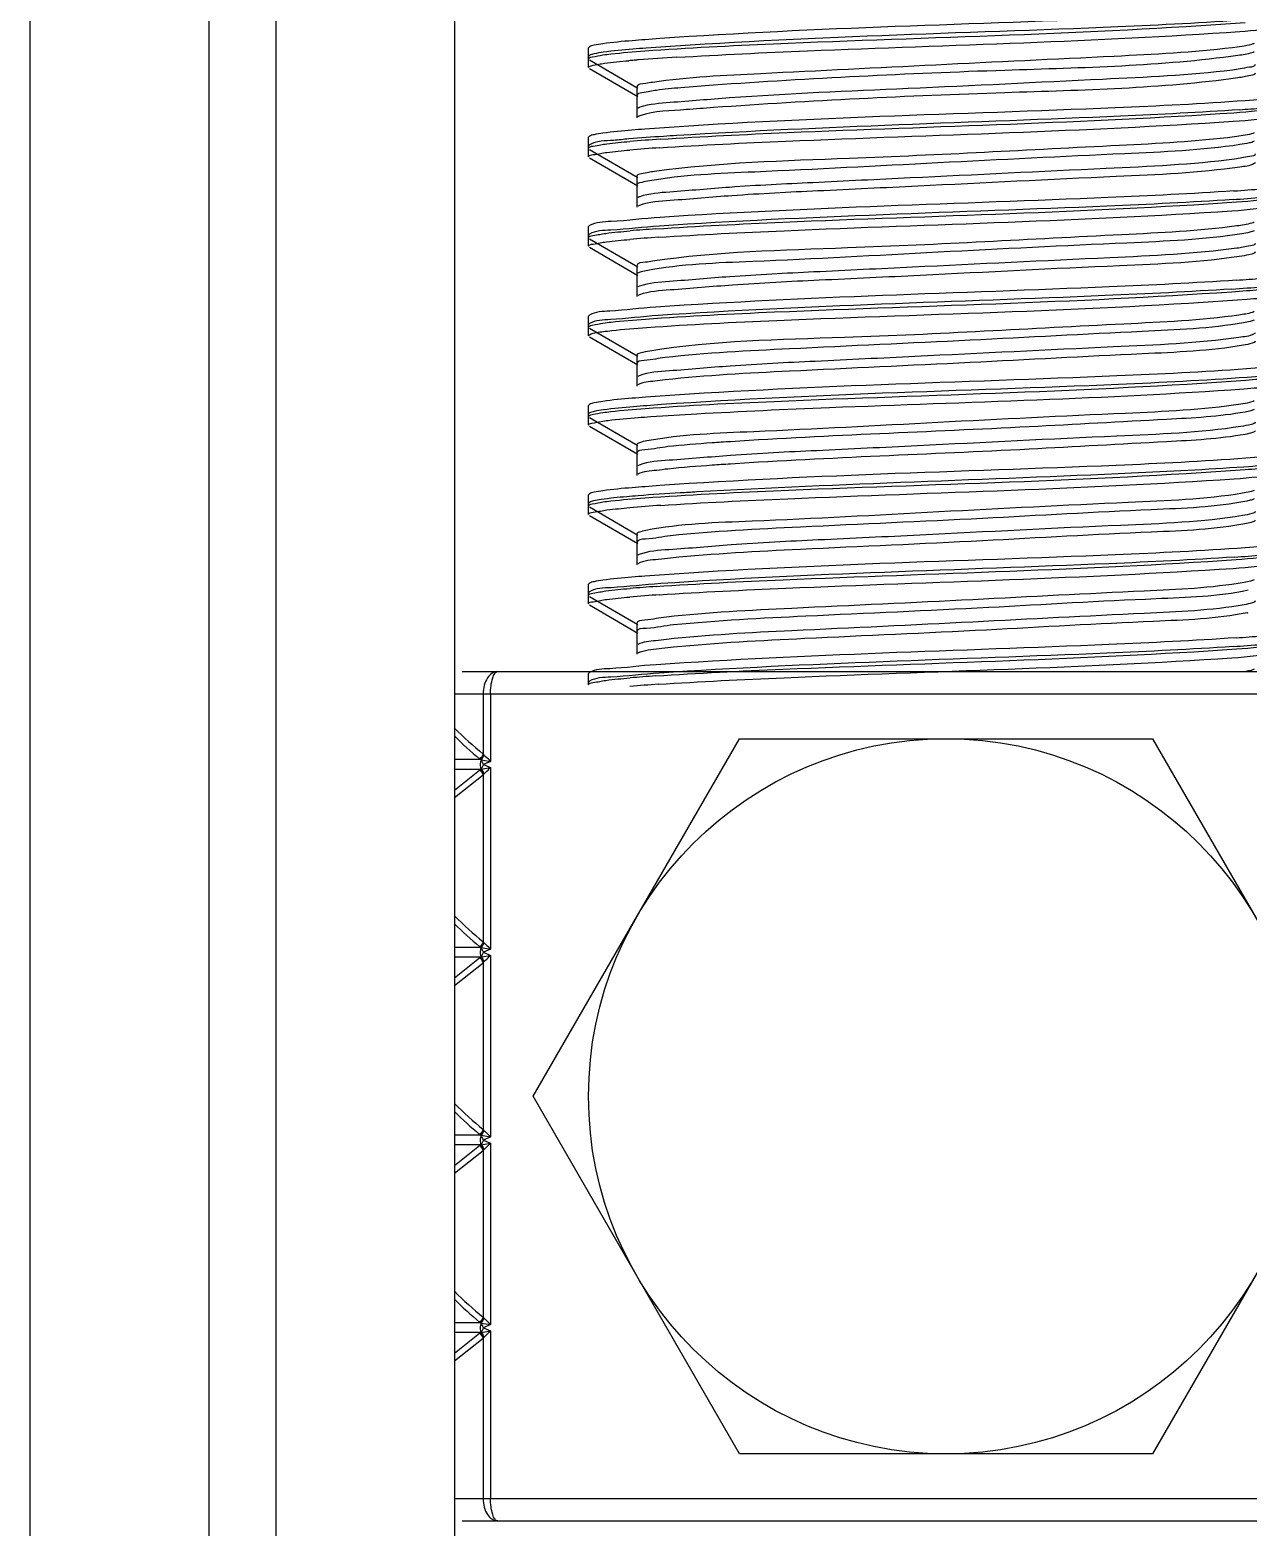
# Model space of a CAD drawing. Extents: x 27938 to 1042331, y -235042 to 1535213.
# Drawn here: x 707864.7 to 708189.3, y 732482.4 to 732881.2 of the extents above; entities that cross this region are included whole.
import ezdxf

# ---------------------------------------------------------------- set-up
doc = ezdxf.new("R2010")
doc.units = 0
doc.header["$LTSCALE"] = 1000
doc.header["$MEASUREMENT"] = 0

msp = doc.modelspace()

# ---------------------------------------------------------------- linework, layer by layer
at = {"linetype": 'Continuous'}
for p, q in [((707864.69, 733136.51), (707864.69, 728395.48)), ((707912.32, 733136.51), (707912.32, 728395.48)), ((707930.18, 733136.51), (707930.18, 728395.48)), ((707977.8, 733136.51), (707977.8, 728395.48)), ((708013.75, 732876.67), (708013.52, 732876.41)), ((708013.52, 732873.43), (708013.52, 732876.41)), ((708013.52, 732873.43), (708013.52, 732876.41)), ((708013.75, 732874.39), (708013.52, 732874.13)), ((708013.52, 732871.15), (708013.52, 732874.13)), ((708013.52, 732871.15), (708013.52, 732874.13)), ((708013.75, 732873.17), (708026.67, 732865.69)), ((708013.75, 732870.89), (708026.67, 732863.41)), ((708026.41, 732865.99), (708026.41, 732860.04)), ((708026.41, 732863.71), (708026.41, 732857.76)), ((708013.75, 732852.86), (708013.52, 732852.6)), ((708013.52, 732849.62), (708013.52, 732852.6)), ((708013.52, 732849.62), (708013.52, 732852.6)), ((708013.75, 732850.58), (708013.52, 732850.32)), ((708013.52, 732847.34), (708013.52, 732850.32)), ((708013.52, 732847.34), (708013.52, 732850.32)), ((708013.75, 732849.36), (708026.67, 732841.88)), ((708013.75, 732847.08), (708026.67, 732839.6)), ((708026.41, 732842.18), (708026.41, 732836.23)), ((708026.41, 732839.9), (708026.41, 732833.95)), ((708027.14, 732834.45), (708026.67, 732834.25)), ((708013.75, 732829.04), (708013.52, 732828.78)), ((708013.52, 732825.81), (708013.52, 732828.78)), ((708013.52, 732825.81), (708013.52, 732828.78)), ((708013.75, 732826.77), (708013.52, 732826.51)), ((708013.52, 732823.53), (708013.52, 732826.51)), ((708013.52, 732823.53), (708013.52, 732826.51)), ((708013.75, 732825.55), (708026.67, 732818.06)), ((708013.75, 732823.27), (708026.67, 732815.79)), ((708026.41, 732818.37), (708026.41, 732812.41)), ((708026.41, 732816.09), (708026.41, 732810.13)), ((708027.1, 732812.9), (708026.67, 732812.71)), ((708027.09, 732810.62), (708026.67, 732810.44)), ((708013.75, 732805.23), (708013.52, 732804.97)), ((708013.52, 732801.99), (708013.52, 732804.97)), ((708013.52, 732801.99), (708013.52, 732804.97)), ((708013.75, 732802.95), (708013.52, 732802.69)), ((708013.52, 732799.72), (708013.52, 732802.69)), ((708013.52, 732799.72), (708013.52, 732802.69)), ((708013.75, 732801.73), (708026.67, 732794.25)), ((708013.75, 732799.45), (708026.67, 732791.97)), ((708026.41, 732794.55), (708026.41, 732788.6)), ((708026.41, 732792.27), (708026.41, 732786.32)), ((708027.05, 732789.07), (708026.67, 732788.9)), ((708013.75, 732781.42), (708013.52, 732781.16)), ((708013.52, 732778.18), (708013.52, 732781.16)), ((708013.52, 732778.18), (708013.52, 732781.16)), ((708013.75, 732779.14), (708013.52, 732778.88)), ((708013.52, 732775.9), (708013.52, 732778.88)), ((708013.52, 732775.9), (708013.52, 732778.88)), ((708013.75, 732777.92), (708026.67, 732770.44)), ((708013.75, 732775.64), (708026.67, 732768.16)), ((708026.41, 732770.74), (708026.41, 732764.79)), ((708026.41, 732768.46), (708026.41, 732762.51)), ((708027.01, 732765.24), (708026.67, 732765.09)), ((708013.75, 732757.61), (708013.52, 732757.35)), ((708013.52, 732754.37), (708013.52, 732757.35)), ((708013.52, 732754.37), (708013.52, 732757.35)), ((708013.75, 732755.33), (708013.52, 732755.07)), ((708013.52, 732752.09), (708013.52, 732755.07)), ((708013.52, 732752.09), (708013.52, 732755.07)), ((708013.75, 732754.11), (708026.67, 732746.63)), ((708013.75, 732751.83), (708026.67, 732744.35)), ((708026.41, 732746.93), (708026.41, 732740.97)), ((708026.41, 732744.65), (708026.41, 732738.7)), ((708026.98, 732741.42), (708026.67, 732741.28)), ((708013.75, 732733.79), (708013.52, 732733.53)), ((708013.52, 732730.56), (708013.52, 732733.53)), ((708013.52, 732730.56), (708013.52, 732733.53)), ((708013.75, 732731.51), (708013.52, 732731.25)), ((708013.52, 732728.28), (708013.52, 732731.25)), ((708013.52, 732728.28), (708013.52, 732731.25)), ((708013.75, 732730.3), (708026.67, 732722.81)), ((708013.75, 732728.02), (708026.67, 732720.53)), ((708026.41, 732723.11), (708026.41, 732717.16)), ((708026.41, 732720.84), (708026.41, 732714.88)), ((707979.89, 732710.25), (708237.66, 732710.25)), ((708013.75, 732709.98), (708013.52, 732709.72)), ((708013.52, 732706.74), (708013.52, 732709.72)), ((708013.52, 732706.74), (708013.52, 732709.72)), ((708013.75, 732707.7), (708013.52, 732707.44)), ((707977.8, 732704.3), (708239.75, 732704.3)), ((707985.43, 732704.3), (707985.43, 732688.3)), ((707987.41, 732704.3), (707987.41, 732686.34)), ((707998.79, 732597.14), (708053.78, 732692.39)), ((708053.78, 732692.39), (708163.77, 732692.39)), ((708163.77, 732692.39), (708218.76, 732597.14)), ((707985.6, 732688.11), (707985.43, 732688.3)), ((707985.67, 732688.04), (707985.6, 732688.11)), ((707984.8, 732686.81), (707977.8, 732686.81)), ((707984.76, 732684.2), (707977.8, 732684.22)), ((707977.8, 732678.72), (707984.52, 732684.03)), ((707984.76, 732684.2), (707984.92, 732684.23)), ((707984.92, 732686.78), (707984.8, 732686.81)), ((707984.92, 732684.23), (707984.96, 732684.25)), ((707984.96, 732686.76), (707987.41, 732686.34)), ((707985.51, 732685.51), (707984.96, 732684.25)), ((707984.96, 732684.25), (707987.41, 732684.68)), ((707987.41, 732686.34), (707985.51, 732685.51)), ((707985.51, 732685.51), (707987.41, 732684.68)), ((707987.41, 732684.68), (707987.41, 732636.33)), ((707977.8, 732676.69), (707985.43, 732682.72)), ((707985.43, 732682.72), (707985.57, 732682.89)), ((707985.43, 732682.72), (707985.43, 732638.29)), ((707985.57, 732682.89), (707985.65, 732682.96)), ((707985.65, 732682.96), (707985.7, 732683)), ((707984.8, 732636.8), (707977.8, 732636.8)), ((707984.92, 732636.77), (707984.8, 732636.8)), ((707984.96, 732636.76), (707987.41, 732636.33)), ((707985.6, 732638.1), (707985.43, 732638.29)), ((707987.41, 732636.33), (707985.51, 732635.5)), ((707985.67, 732638.03), (707985.6, 732638.1)), ((707984.76, 732634.19), (707977.8, 732634.21)), ((707977.8, 732628.72), (707984.52, 732634.03)), ((707977.8, 732626.68), (707985.43, 732632.71)), ((707984.76, 732634.19), (707984.92, 732634.23)), ((707984.92, 732634.23), (707984.96, 732634.25)), ((707985.51, 732635.5), (707984.96, 732634.25)), ((707984.96, 732634.25), (707987.41, 732634.67)), ((707985.43, 732632.71), (707985.57, 732632.88)), ((707985.43, 732632.71), (707985.43, 732588.29)), ((707985.51, 732635.5), (707987.41, 732634.67)), ((707985.57, 732632.88), (707985.65, 732632.95)), ((707985.65, 732632.95), (707985.7, 732633)), ((707987.41, 732634.67), (707987.41, 732586.33)), ((708053.78, 732501.89), (707998.79, 732597.14)), ((708218.76, 732597.14), (708163.77, 732501.89)), ((707985.6, 732588.09), (707985.43, 732588.29)), ((707985.67, 732588.03), (707985.6, 732588.09)), ((707984.8, 732586.79), (707977.8, 732586.8)), ((707984.76, 732584.18), (707977.8, 732584.2)), ((707977.8, 732578.71), (707984.52, 732584.02)), ((707984.76, 732584.18), (707984.92, 732584.22)), ((707984.92, 732586.77), (707984.8, 732586.79)), ((707984.92, 732584.22), (707984.96, 732584.24)), ((707984.96, 732586.75), (707987.41, 732586.33)), ((707985.51, 732585.49), (707984.96, 732584.24)), ((707984.96, 732584.24), (707987.41, 732584.66)), ((707987.41, 732586.33), (707985.51, 732585.49)), ((707985.51, 732585.49), (707987.41, 732584.66)), ((707987.41, 732584.66), (707987.41, 732536.32)), ((707977.8, 732576.67), (707985.43, 732582.71)), ((707985.43, 732582.71), (707985.57, 732582.87)), ((707985.43, 732582.71), (707985.43, 732538.28)), ((707985.57, 732582.87), (707985.65, 732582.95)), ((707985.65, 732582.95), (707985.7, 732582.99)), ((707984.8, 732536.79), (707977.8, 732536.79)), ((707984.92, 732536.76), (707984.8, 732536.79)), ((707984.96, 732536.74), (707987.41, 732536.32)), ((707985.6, 732538.09), (707985.43, 732538.28)), ((707987.41, 732536.32), (707985.51, 732535.49)), ((707985.67, 732538.02), (707985.6, 732538.09)), ((707984.76, 732534.18), (707977.8, 732534.2)), ((707977.8, 732528.7), (707984.52, 732534.01)), ((707977.8, 732526.67), (707985.43, 732532.7)), ((707984.76, 732534.18), (707984.92, 732534.21)), ((707984.92, 732534.21), (707984.96, 732534.23)), ((707985.51, 732535.49), (707984.96, 732534.23)), ((707984.96, 732534.23), (707987.41, 732534.66)), ((707985.43, 732532.7), (707985.57, 732532.87)), ((707985.43, 732532.7), (707985.43, 732489.99)), ((707985.51, 732535.49), (707987.41, 732534.66)), ((707985.57, 732532.87), (707985.65, 732532.94)), ((707985.65, 732532.94), (707985.7, 732532.98)), ((707987.41, 732534.66), (707987.41, 732489.99)), ((708163.77, 732501.89), (708053.78, 732501.89)), ((707977.8, 732489.99), (708239.75, 732489.99)), ((707979.89, 732484.03), (708237.66, 732484.03))]:
    msp.add_line(p, q, dxfattribs=at)
msp.add_circle((708108.78, 732597.14), 95.25, dxfattribs=at)
for centre, radius, start, end in [((708049.58, 732579.02), 295.04, 94.6411, 94.9251), ((708054.02, 732524.5), 349.74, 94.4537, 94.6434), ((708071.83, 732286.53), 588.37, 93.38519, 94.38326), ((708159.99, 733252.04), 393.05, 273.9462, 274.8034), ((708060.39, 732424.19), 428.77, 93.7117, 94.7991), ((708060.12, 732425.31), 425.36, 93.7331, 94.7996), ((708157.59, 733258.38), 423.29, 273.7455, 274.8005), ((708157.87, 733257.17), 419.79, 273.7678, 274.801), ((708058.79, 732420.6), 408.49, 93.8394, 94.8036), ((708059.7, 732406.81), 420.04, 93.7667, 94.8004), ((708157.19, 733239.6), 428.35, 273.7137, 274.7998), ((708158.8, 733221.63), 408.03, 273.8422, 274.8038), ((708060.54, 732324.8), 430.63, 93.7001, 94.7988), ((708158.03, 733157.64), 417.79, 273.7805, 274.8013), ((708058.89, 732324.14), 409.7, 93.8313, 94.8034), ((708060.14, 732306.08), 425.53, 93.732, 94.7995), ((708184.87, 732746.25), 20.74, 281.4024, 282.1895), ((708158.69, 733127.7), 409.36, 273.8319, 274.8049), ((708157.6, 733139.14), 423.12, 273.7466, 274.8005), ((708058.79, 732301.48), 408.54, 93.839, 94.8036), ((708059.72, 732287.57), 420.21, 93.7656, 94.8004), ((708051.36, 732768.75), 104.01, 224.9882, 230.6634), ((708051.85, 732767.79), 105.17, 225.2411, 230.1872), ((707985.7, 732688.43), 1.85, 230.2237, 240.9585), ((707985.67, 732682.57), 1.86, 119.1442, 128.3025), ((708051.36, 732718.74), 104.01, 224.9882, 230.6634), ((708051.85, 732717.78), 105.17, 225.2411, 230.1872), ((707985.7, 732638.42), 1.85, 230.2237, 240.9585), ((707985.67, 732632.56), 1.86, 119.1442, 128.3025), ((708051.36, 732668.73), 104.01, 224.9882, 230.6634), ((708051.85, 732667.77), 105.17, 225.2411, 230.1872), ((707985.7, 732588.41), 1.85, 230.2237, 240.9585), ((707985.67, 732582.56), 1.86, 119.1442, 128.3025), ((708051.36, 732618.73), 104.01, 224.9882, 230.6634), ((708051.85, 732617.77), 105.17, 225.2411, 230.1872), ((707985.7, 732538.41), 1.85, 230.2237, 240.9585), ((707985.67, 732532.55), 1.86, 119.1442, 128.3025)]:
    msp.add_arc(centre, radius, start, end, dxfattribs=at)
for points, knots in [([(708028.54, 732875.59), (708039.96, 732876.43), (708093.27, 732879.03), (708146.66, 732880.11), (708188.47, 732883.14)], [0, 0, 0, 0, 0.214461, 1, 1, 1, 1]), ([(708188.67, 732886.13), (708177.17, 732885.29), (708123.81, 732882.69), (708070.38, 732881.65), (708028.61, 732878.57)], [0, 0, 0, 0, 0.215909, 1, 1, 1, 1]), ([(708188.95, 732883.88), (708177.5, 732883.03), (708124.14, 732880.43), (708070.71, 732879.37), (708028.88, 732876.31)], [0, 0, 0, 0, 0.214858, 1, 1, 1, 1]), ([(708037.09, 732873.88), (708048.68, 732874.58), (708098.66, 732876.91), (708148.7, 732878.09), (708187.04, 732880.76)], [0, 0, 0, 0, 0.231984, 1, 1, 1, 1]), ([(708187.04, 732880.76), (708190.91, 732881.03), (708196.36, 732881.79), (708202.28, 732881.93), (708203.8, 732882.8)], [0, 0, 0, 0, 0.689218, 1, 1, 1, 1]), ([(708017.37, 732877.49), (708016.58, 732877.38), (708015.37, 732877.17), (708014.13, 732876.89), (708013.75, 732876.67)], [0, 0, 0, 0, 0.64291, 1, 1, 1, 1]), ([(708017.46, 732875.22), (708016.65, 732875.11), (708015.41, 732874.9), (708014.14, 732874.62), (708013.75, 732874.39)], [0, 0, 0, 0, 0.643866, 1, 1, 1, 1]), ([(708017.35, 732874.51), (708018.06, 732874.61), (708021.78, 732875.07), (708025.52, 732875.37), (708028.54, 732875.59)], [0, 0, 0, 0, 0.191269, 1, 1, 1, 1]), ([(708028.61, 732878.57), (708027.45, 732878.49), (708023.7, 732878.19), (708019.95, 732877.86), (708017.37, 732877.49)], [0, 0, 0, 0, 0.307541, 1, 1, 1, 1]), ([(708028.88, 732876.31), (708027.71, 732876.23), (708023.9, 732875.93), (708020.08, 732875.59), (708017.46, 732875.22)], [0, 0, 0, 0, 0.307247, 1, 1, 1, 1]), ([(708185.06, 732876.43), (708174.62, 732875.16), (708148.23, 732873.85), (708106.34, 732871.86), (708065.35, 732869.76), (708040.13, 732868.6), (708030.58, 732867.2)], [0, 0, 0, 0, 0.203871, 0.511633, 0.812997, 1, 1, 1, 1]), ([(708190.88, 732877.6), (708190.65, 732877.46), (708188.74, 732876.85), (708186.76, 732876.64), (708185.06, 732876.43)], [0, 0, 0, 0, 0.134595, 1, 1, 1, 1]), ([(708190.88, 732875.32), (708190.69, 732875.21), (708189.29, 732874.71), (708187.81, 732874.52), (708186.56, 732874.35)], [0, 0, 0, 0, 0.14301, 1, 1, 1, 1]), ([(708013.52, 732873.43), (708013.52, 732873.8), (708015.4, 732874.12), (708016.39, 732874.37), (708017.35, 732874.51)], [0, 0, 0, 0, 0.274663, 1, 1, 1, 1]), ([(708013.52, 732871.15), (708013.52, 732871.43), (708014.81, 732871.77), (708015.56, 732871.95), (708016.25, 732872.06)], [0, 0, 0, 0, 0.282211, 1, 1, 1, 1]), ([(708016.25, 732872.06), (708016.75, 732872.15), (708019.41, 732872.53), (708022.09, 732872.78), (708024.25, 732872.97)], [0, 0, 0, 0, 0.190526, 1, 1, 1, 1]), ([(708186.56, 732874.35), (708166.02, 732871.48), (708119.22, 732870.58), (708072.66, 732868.24), (708046.79, 732866.44)], [0, 0, 0, 0, 0.444316, 1, 1, 1, 1]), ([(708191.14, 732871.94), (708191.14, 732871.38), (708188.08, 732871.09), (708186.58, 732870.67), (708185.06, 732870.48)], [0, 0, 0, 0, 0.270092, 1, 1, 1, 1]), ([(708030.58, 732867.2), (708029.97, 732867.11), (708028.8, 732866.78), (708026.42, 732866.83), (708026.41, 732865.99)], [0, 0, 0, 0, 0.421419, 1, 1, 1, 1]), ([(708185.06, 732870.48), (708173.59, 732869.08), (708144.73, 732867.77), (708100.1, 732865.48), (708061.58, 732864.02), (708037.88, 732861.98), (708029.8, 732861.42), (708027.23, 732860.57)], [0, 0, 0, 0, 0.21928, 0.546995, 0.848437, 0.948667, 1, 1, 1, 1]), ([(708186.56, 732868.4), (708166.02, 732865.52), (708119.22, 732864.62), (708072.66, 732862.29), (708046.79, 732860.48)], [0, 0, 0, 0, 0.444316, 1, 1, 1, 1]), ([(708191.14, 732869.67), (708191.14, 732869.23), (708188.89, 732868.86), (708187.71, 732868.56), (708186.56, 732868.4)], [0, 0, 0, 0, 0.274738, 1, 1, 1, 1]), ([(708046.79, 732866.44), (708043.9, 732866.23), (708038.98, 732865.83), (708032.21, 732865.27), (708029.01, 732864.55), (708026.41, 732864.21), (708026.41, 732863.71)], [0, 0, 0, 0, 0.421295, 0.734581, 0.927904, 1, 1, 1, 1]), ([(708200.05, 732863.4), (708199.31, 732863.3), (708195.46, 732862.84), (708191.6, 732862.53), (708188.47, 732862.31)], [0, 0, 0, 0, 0.191495, 1, 1, 1, 1]), ([(708027.23, 732860.57), (708027.12, 732860.54), (708026.94, 732860.47), (708026.75, 732860.38), (708026.68, 732860.34)], [0, 0, 0, 0, 0.558418, 1, 1, 1, 1]), ([(708046.79, 732860.48), (708044.39, 732860.32), (708037.88, 732859.69), (708031.14, 732859.61), (708027.19, 732858.28)], [0, 0, 0, 0, 0.365224, 1, 1, 1, 1]), ([(708188.47, 732862.31), (708176.95, 732861.47), (708123.64, 732858.87), (708070.24, 732857.83), (708028.54, 732854.75)], [0, 0, 0, 0, 0.216509, 1, 1, 1, 1]), ([(708032.63, 732852.06), (708043.89, 732852.81), (708094.83, 732855.25), (708145.83, 732856.46), (708185.45, 732859.12)], [0, 0, 0, 0, 0.221183, 1, 1, 1, 1]), ([(708187.04, 732859.93), (708176.47, 732859.19), (708126.49, 732856.75), (708076.46, 732855.42), (708037.09, 732853.04)], [0, 0, 0, 0, 0.211795, 1, 1, 1, 1]), ([(708185.45, 732859.12), (708189.7, 732859.4), (708195.65, 732860.23), (708202.15, 732860.32), (708203.8, 732861.27)], [0, 0, 0, 0, 0.690867, 1, 1, 1, 1]), ([(708027.19, 732858.28), (708027.09, 732858.25), (708026.91, 732858.18), (708026.74, 732858.1), (708026.67, 732858.06)], [0, 0, 0, 0, 0.555805, 1, 1, 1, 1]), ([(708032.43, 732849.77), (708043.65, 732850.52), (708094.58, 732852.96), (708145.58, 732854.18), (708185.24, 732856.83)], [0, 0, 0, 0, 0.220503, 1, 1, 1, 1]), ([(708185.24, 732856.83), (708189.54, 732857.11), (708195.56, 732857.95), (708202.13, 732858.03), (708203.8, 732858.99)], [0, 0, 0, 0, 0.691069, 1, 1, 1, 1]), ([(708017.35, 732853.67), (708016.57, 732853.56), (708015.36, 732853.35), (708014.13, 732853.08), (708013.75, 732852.86)], [0, 0, 0, 0, 0.642729, 1, 1, 1, 1]), ([(708024.25, 732852.13), (708022.9, 732852.02), (708019.44, 732851.55), (708015.64, 732851.67), (708013.75, 732850.58)], [0, 0, 0, 0, 0.383253, 1, 1, 1, 1]), ([(708028.54, 732854.75), (708027.39, 732854.67), (708023.66, 732854.37), (708019.92, 732854.04), (708017.35, 732853.67)], [0, 0, 0, 0, 0.307562, 1, 1, 1, 1]), ([(708037.09, 732853.04), (708035.88, 732852.97), (708031.6, 732852.7), (708027.32, 732852.4), (708024.25, 732852.13)], [0, 0, 0, 0, 0.281872, 1, 1, 1, 1]), ([(708185.67, 732852.7), (708175.49, 732851.39), (708141.21, 732849.76), (708089.76, 732846.86), (708048.3, 732845.84), (708031.12, 732843.47)], [0, 0, 0, 0, 0.198812, 0.663944, 1, 1, 1, 1]), ([(708190.88, 732853.78), (708190.66, 732853.66), (708188.96, 732853.09), (708187.19, 732852.89), (708185.67, 732852.7)], [0, 0, 0, 0, 0.137672, 1, 1, 1, 1]), ([(708190.87, 732851.5), (708190.47, 732851.27), (708189.18, 732850.96), (708187.91, 732850.73), (708187.09, 732850.61)], [0, 0, 0, 0, 0.361214, 1, 1, 1, 1]), ([(708013.52, 732849.62), (708013.52, 732850.08), (708015.96, 732850.35), (708017.18, 732850.68), (708018.41, 732850.84)], [0, 0, 0, 0, 0.27058, 1, 1, 1, 1]), ([(708013.52, 732847.34), (708013.52, 732847.8), (708015.94, 732848.07), (708017.15, 732848.4), (708018.37, 732848.55)], [0, 0, 0, 0, 0.270704, 1, 1, 1, 1]), ([(708187.09, 732850.61), (708176.9, 732849.1), (708149.99, 732847.93), (708106.9, 732845.81), (708064.6, 732843.51), (708038.66, 732842.56), (708029.25, 732840.9)], [0, 0, 0, 0, 0.195338, 0.50968, 0.818636, 1, 1, 1, 1]), ([(708191.14, 732848.13), (708191.14, 732847.62), (708188.41, 732847.29), (708187.04, 732846.92), (708185.67, 732846.74)], [0, 0, 0, 0, 0.271698, 1, 1, 1, 1]), ([(708031.12, 732843.47), (708029.94, 732843.3), (708028.73, 732842.99), (708026.41, 732842.63), (708026.41, 732842.18)], [0, 0, 0, 0, 0.725745, 1, 1, 1, 1]), ([(708187.09, 732844.66), (708176.17, 732843.04), (708147.46, 732841.89), (708109.97, 732839.95), (708075.88, 732838.34), (708053.83, 732837.29), (708038.11, 732835.87), (708029.74, 732835.35), (708027.14, 732834.45)], [0, 0, 0, 0, 0.206553, 0.536269, 0.702877, 0.845559, 0.948364, 1, 1, 1, 1]), ([(708185.67, 732846.74), (708174.32, 732845.28), (708145.45, 732843.99), (708107.97, 732842.15), (708074.54, 732840.55), (708053.12, 732839.51), (708037.84, 732838.14), (708029.71, 732837.61), (708027.16, 732836.74)], [0, 0, 0, 0, 0.216147, 0.544888, 0.708735, 0.848475, 0.949101, 1, 1, 1, 1]), ([(708191.14, 732845.85), (708191.14, 732845.72), (708189.74, 732844.76), (708188.37, 732844.85), (708187.09, 732844.66)], [0, 0, 0, 0, 0.091796, 1, 1, 1, 1]), ([(708029.25, 732840.9), (708028.53, 732840.77), (708027.74, 732840.59), (708026.41, 732840.19), (708026.41, 732839.9)], [0, 0, 0, 0, 0.714864, 1, 1, 1, 1]), ([(708027.16, 732836.74), (708027.07, 732836.7), (708026.9, 732836.64), (708026.74, 732836.57), (708026.68, 732836.53)], [0, 0, 0, 0, 0.553679, 1, 1, 1, 1]), ([(708031.44, 732828.17), (708042.72, 732828.94), (708094.29, 732831.42), (708145.92, 732832.61), (708186.14, 732835.35)], [0, 0, 0, 0, 0.219129, 1, 1, 1, 1]), ([(708185.24, 732835.99), (708174.04, 732835.24), (708123.11, 732832.8), (708072.11, 732831.57), (708032.43, 732828.93)], [0, 0, 0, 0, 0.220112, 1, 1, 1, 1]), ([(708185.45, 732838.28), (708174.29, 732837.53), (708123.35, 732835.09), (708072.35, 732833.86), (708032.63, 732831.23)], [0, 0, 0, 0, 0.219427, 1, 1, 1, 1]), ([(708184.94, 732832.99), (708189.31, 732833.28), (708195.42, 732834.13), (708202.1, 732834.2), (708203.8, 732835.17)], [0, 0, 0, 0, 0.691359, 1, 1, 1, 1]), ([(708186.14, 732835.35), (708190.23, 732835.63), (708195.96, 732836.43), (708202.2, 732836.54), (708203.8, 732837.45)], [0, 0, 0, 0, 0.690197, 1, 1, 1, 1]), ([(708032.63, 732831.23), (708028.26, 732830.94), (708022.13, 732830.09), (708015.45, 732830.02), (708013.75, 732829.04)], [0, 0, 0, 0, 0.691388, 1, 1, 1, 1]), ([(708032.11, 732825.94), (708043.28, 732826.68), (708094.22, 732829.13), (708145.22, 732830.36), (708184.94, 732832.99)], [0, 0, 0, 0, 0.21947, 1, 1, 1, 1]), ([(708032.43, 732828.93), (708028.1, 732828.65), (708022.04, 732827.81), (708015.43, 732827.73), (708013.75, 732826.77)], [0, 0, 0, 0, 0.691194, 1, 1, 1, 1]), ([(708186.25, 732828.96), (708176.1, 732827.58), (708141.46, 732826.01), (708089.64, 732822.96), (708047.73, 732822.1), (708030.54, 732819.57)], [0, 0, 0, 0, 0.196859, 0.665778, 1, 1, 1, 1]), ([(708190.88, 732829.97), (708190.68, 732829.86), (708189.17, 732829.34), (708187.6, 732829.14), (708186.25, 732828.96)], [0, 0, 0, 0, 0.140996, 1, 1, 1, 1]), ([(708190.87, 732827.69), (708190.51, 732827.48), (708189.4, 732827.2), (708188.29, 732826.99), (708187.58, 732826.88)], [0, 0, 0, 0, 0.36678, 1, 1, 1, 1]), ([(708013.52, 732825.81), (708013.52, 732826.24), (708015.8, 732826.53), (708016.95, 732826.84), (708018.1, 732826.99)], [0, 0, 0, 0, 0.271578, 1, 1, 1, 1]), ([(708013.52, 732823.53), (708013.52, 732823.98), (708015.91, 732824.25), (708017.1, 732824.58), (708018.3, 732824.73)], [0, 0, 0, 0, 0.270922, 1, 1, 1, 1]), ([(708187.58, 732826.88), (708177.48, 732825.28), (708150.41, 732824.18), (708106.97, 732822.01), (708064.32, 732819.62), (708038.2, 732818.79), (708028.87, 732817.01)], [0, 0, 0, 0, 0.192978, 0.509549, 0.82079, 1, 1, 1, 1]), ([(708191.14, 732824.32), (708191.14, 732823.85), (708188.72, 732823.5), (708187.48, 732823.17), (708186.25, 732823.01)], [0, 0, 0, 0, 0.273505, 1, 1, 1, 1]), ([(708030.54, 732819.57), (708029.94, 732819.48), (708028.77, 732819.15), (708026.41, 732819.2), (708026.41, 732818.37)], [0, 0, 0, 0, 0.421141, 1, 1, 1, 1]), ([(708187.58, 732820.92), (708176.83, 732819.22), (708148.16, 732818.16), (708110.64, 732816.16), (708076.26, 732814.55), (708053.98, 732813.49), (708038.13, 732812.04), (708029.69, 732811.55), (708027.09, 732810.62)], [0, 0, 0, 0, 0.202975, 0.533469, 0.701272, 0.84507, 0.948501, 1, 1, 1, 1]), ([(708186.25, 732823.01), (708175.03, 732821.49), (708146.16, 732820.24), (708108.6, 732818.37), (708074.87, 732816.76), (708053.21, 732815.71), (708037.82, 732814.31), (708029.64, 732813.8), (708027.1, 732812.9)], [0, 0, 0, 0, 0.212866, 0.542542, 0.70756, 0.848323, 0.949425, 1, 1, 1, 1]), ([(708191.14, 732822.04), (708191.13, 732821.69), (708189.43, 732821.3), (708188.48, 732821.06), (708187.58, 732820.92)], [0, 0, 0, 0, 0.279898, 1, 1, 1, 1]), ([(708028.87, 732817.01), (708028.25, 732816.9), (708027.54, 732816.73), (708026.41, 732816.34), (708026.41, 732816.09)], [0, 0, 0, 0, 0.71113, 1, 1, 1, 1]), ([(708028.66, 732804.16), (708040.12, 732805), (708093.51, 732807.61), (708146.98, 732808.66), (708188.81, 732811.73)], [0, 0, 0, 0, 0.215159, 1, 1, 1, 1]), ([(708186.14, 732814.52), (708174.86, 732813.75), (708123.29, 732811.26), (708071.66, 732810.07), (708031.44, 732807.33)], [0, 0, 0, 0, 0.219054, 1, 1, 1, 1]), ([(708184.94, 732812.16), (708173.68, 732811.41), (708122.74, 732808.97), (708071.74, 732807.76), (708032.11, 732805.1)], [0, 0, 0, 0, 0.221129, 1, 1, 1, 1]), ([(708188.81, 732811.73), (708189.97, 732811.81), (708193.75, 732812.11), (708197.54, 732812.45), (708200.14, 732812.81)], [0, 0, 0, 0, 0.307399, 1, 1, 1, 1]), ([(708031.44, 732807.33), (708027.34, 732807.05), (708021.6, 732806.26), (708015.35, 732806.15), (708013.75, 732805.23)], [0, 0, 0, 0, 0.690237, 1, 1, 1, 1]), ([(708029.08, 732801.91), (708040.61, 732802.75), (708093.92, 732805.34), (708147.31, 732806.39), (708189.01, 732809.47)], [0, 0, 0, 0, 0.216534, 1, 1, 1, 1]), ([(708189.01, 732809.47), (708190.16, 732809.55), (708193.9, 732809.84), (708197.63, 732810.18), (708200.2, 732810.54)], [0, 0, 0, 0, 0.307538, 1, 1, 1, 1]), ([(708032.11, 732805.1), (708027.86, 732804.81), (708021.9, 732803.99), (708015.41, 732803.9), (708013.75, 732802.95)], [0, 0, 0, 0, 0.690889, 1, 1, 1, 1]), ([(708017.38, 732803.08), (708018.1, 732803.18), (708021.84, 732803.64), (708025.61, 732803.94), (708028.66, 732804.16)], [0, 0, 0, 0, 0.191293, 1, 1, 1, 1]), ([(708186.8, 732805.22), (708176.65, 732803.77), (708141.53, 732802.26), (708089.32, 732798.99), (708046.94, 732798.42), (708029.82, 732795.65)], [0, 0, 0, 0, 0.19541, 0.669181, 1, 1, 1, 1]), ([(708190.87, 732806.16), (708190.7, 732806.06), (708189.37, 732805.58), (708187.98, 732805.39), (708186.8, 732805.22)], [0, 0, 0, 0, 0.144669, 1, 1, 1, 1]), ([(708190.87, 732803.88), (708190.56, 732803.7), (708189.6, 732803.43), (708188.65, 732803.24), (708188.05, 732803.14)], [0, 0, 0, 0, 0.372977, 1, 1, 1, 1]), ([(708013.52, 732801.99), (708013.52, 732802.36), (708015.41, 732802.68), (708016.41, 732802.94), (708017.38, 732803.08)], [0, 0, 0, 0, 0.27452, 1, 1, 1, 1]), ([(708013.52, 732799.72), (708013.52, 732799.84), (708014.95, 732800.73), (708016.25, 732800.64), (708017.51, 732800.82)], [0, 0, 0, 0, 0.088736, 1, 1, 1, 1]), ([(708017.51, 732800.82), (708018.25, 732800.92), (708022.1, 732801.38), (708025.96, 732801.69), (708029.08, 732801.91)], [0, 0, 0, 0, 0.191581, 1, 1, 1, 1]), ([(708188.05, 732803.14), (708179.13, 732801.63), (708154.74, 732800.62), (708114.46, 732798.41), (708072.08, 732796.49), (708044.96, 732795.12), (708033.95, 732793.91)], [0, 0, 0, 0, 0.175715, 0.472791, 0.784833, 1, 1, 1, 1]), ([(708191.14, 732800.51), (708191.14, 732800.37), (708189.61, 732799.37), (708188.17, 732799.47), (708186.8, 732799.27)], [0, 0, 0, 0, 0.09033, 1, 1, 1, 1]), ([(708029.82, 732795.65), (708028.96, 732795.51), (708028.04, 732795.29), (708026.41, 732794.89), (708026.41, 732794.55)], [0, 0, 0, 0, 0.719335, 1, 1, 1, 1]), ([(708186.8, 732799.27), (708175.73, 732797.68), (708146.87, 732796.5), (708109.25, 732794.58), (708075.23, 732792.96), (708053.33, 732791.92), (708037.82, 732790.48), (708029.58, 732790), (708027.05, 732789.07)], [0, 0, 0, 0, 0.209449, 0.539982, 0.706178, 0.848006, 0.949655, 1, 1, 1, 1]), ([(708188.05, 732797.19), (708179.13, 732795.67), (708154.74, 732794.66), (708114.46, 732792.46), (708072.08, 732790.54), (708044.96, 732789.17), (708033.95, 732787.96)], [0, 0, 0, 0, 0.175715, 0.472791, 0.784833, 1, 1, 1, 1]), ([(708191.14, 732798.23), (708191.13, 732797.92), (708189.68, 732797.52), (708188.83, 732797.32), (708188.05, 732797.19)], [0, 0, 0, 0, 0.283217, 1, 1, 1, 1]), ([(708033.95, 732793.91), (708032.07, 732793.7), (708030.26, 732793.15), (708026.41, 732792.97), (708026.41, 732792.27)], [0, 0, 0, 0, 0.732679, 1, 1, 1, 1]), ([(708200.14, 732791.98), (708199.42, 732791.88), (708195.65, 732791.42), (708191.87, 732791.12), (708188.81, 732790.89)], [0, 0, 0, 0, 0.191413, 1, 1, 1, 1]), ([(708033.95, 732787.96), (708033.04, 732787.85), (708030.63, 732787.49), (708028.02, 732787.4), (708026.67, 732786.62)], [0, 0, 0, 0, 0.371503, 1, 1, 1, 1]), ([(708028.61, 732780.34), (708040.05, 732781.19), (708093.41, 732783.79), (708146.85, 732784.85), (708188.68, 732787.91)], [0, 0, 0, 0, 0.214872, 1, 1, 1, 1]), ([(708188.81, 732790.89), (708177.32, 732790.05), (708123.94, 732787.45), (708070.47, 732786.4), (708028.66, 732783.32)], [0, 0, 0, 0, 0.215488, 1, 1, 1, 1]), ([(708189.01, 732788.63), (708177.6, 732787.79), (708124.29, 732785.18), (708070.9, 732784.11), (708029.08, 732781.08)], [0, 0, 0, 0, 0.214435, 1, 1, 1, 1]), ([(708188.68, 732787.91), (708189.85, 732787.99), (708193.66, 732788.29), (708197.47, 732788.63), (708200.1, 732789)], [0, 0, 0, 0, 0.307305, 1, 1, 1, 1]), ([(708200.2, 732789.71), (708199.49, 732789.61), (708195.77, 732789.15), (708192.03, 732788.85), (708189.01, 732788.63)], [0, 0, 0, 0, 0.191295, 1, 1, 1, 1]), ([(708042.36, 732778.93), (708054.14, 732779.59), (708102.73, 732781.8), (708151.39, 732782.94), (708188.15, 732785.59)], [0, 0, 0, 0, 0.242393, 1, 1, 1, 1]), ([(708188.15, 732785.59), (708189.36, 732785.68), (708193.31, 732785.98), (708197.26, 732786.32), (708199.98, 732786.7)], [0, 0, 0, 0, 0.307317, 1, 1, 1, 1]), ([(708017.38, 732782.24), (708016.59, 732782.13), (708015.38, 732781.92), (708014.14, 732781.64), (708013.75, 732781.42)], [0, 0, 0, 0, 0.643044, 1, 1, 1, 1]), ([(708017.51, 732779.98), (708016.69, 732779.87), (708015.43, 732779.65), (708014.15, 732779.37), (708013.75, 732779.14)], [0, 0, 0, 0, 0.644412, 1, 1, 1, 1]), ([(708017.37, 732779.26), (708018.08, 732779.36), (708021.82, 732779.82), (708025.57, 732780.12), (708028.61, 732780.34)], [0, 0, 0, 0, 0.191288, 1, 1, 1, 1]), ([(708028.66, 732783.32), (708027.5, 732783.24), (708023.73, 732782.94), (708019.97, 732782.61), (708017.38, 732782.24)], [0, 0, 0, 0, 0.307527, 1, 1, 1, 1]), ([(708029.08, 732781.08), (708027.9, 732780.99), (708024.03, 732780.69), (708020.17, 732780.35), (708017.51, 732779.98)], [0, 0, 0, 0, 0.307193, 1, 1, 1, 1]), ([(708187.31, 732781.49), (708177.15, 732779.94), (708150.16, 732778.8), (708106.9, 732776.66), (708064.44, 732774.31), (708038.43, 732773.42), (708029.05, 732771.7)], [0, 0, 0, 0, 0.194375, 0.509802, 0.819766, 1, 1, 1, 1]), ([(708188.48, 732779.4), (708181.58, 732778.14), (708162.3, 732777.19), (708116.64, 732774.52), (708077.85, 732773.19), (708051.35, 732771.49)], [0, 0, 0, 0, 0.153234, 0.420019, 1, 1, 1, 1]), ([(708190.87, 732782.35), (708190.49, 732782.12), (708189.28, 732781.82), (708188.08, 732781.6), (708187.31, 732781.49)], [0, 0, 0, 0, 0.363608, 1, 1, 1, 1]), ([(708190.87, 732780.07), (708190.6, 732779.91), (708189.8, 732779.67), (708188.99, 732779.5), (708188.48, 732779.4)], [0, 0, 0, 0, 0.37991, 1, 1, 1, 1]), ([(708013.52, 732778.18), (708013.52, 732778.55), (708015.41, 732778.87), (708016.4, 732779.13), (708017.37, 732779.26)], [0, 0, 0, 0, 0.274579, 1, 1, 1, 1]), ([(708013.52, 732775.9), (708013.52, 732776.23), (708015.15, 732776.56), (708016.04, 732776.78), (708016.88, 732776.91)], [0, 0, 0, 0, 0.277366, 1, 1, 1, 1]), ([(708016.88, 732776.91), (708017.51, 732777.01), (708020.78, 732777.44), (708024.07, 732777.71), (708026.73, 732777.92)], [0, 0, 0, 0, 0.190886, 1, 1, 1, 1]), ([(708026.73, 732777.92), (708027.86, 732778.01), (708033.07, 732778.39), (708038.29, 732778.71), (708042.36, 732778.93)], [0, 0, 0, 0, 0.218088, 1, 1, 1, 1]), ([(708187.31, 732775.53), (708176.41, 732773.87), (708147.58, 732772.76), (708109.92, 732770.79), (708075.61, 732769.16), (708053.48, 732768.13), (708037.84, 732766.65), (708029.53, 732766.2), (708027.01, 732765.24)], [0, 0, 0, 0, 0.205905, 0.537229, 0.704613, 0.847545, 0.949803, 1, 1, 1, 1]), ([(708191.14, 732776.69), (708191.13, 732776.32), (708189.29, 732775.93), (708188.27, 732775.68), (708187.31, 732775.53)], [0, 0, 0, 0, 0.278286, 1, 1, 1, 1]), ([(708029.05, 732771.7), (708028.39, 732771.58), (708027.64, 732771.41), (708026.41, 732771.01), (708026.41, 732770.74)], [0, 0, 0, 0, 0.713092, 1, 1, 1, 1]), ([(708051.35, 732771.49), (708049.72, 732771.39), (708044.15, 732771.01), (708038.58, 732770.59), (708034.66, 732770.17)], [0, 0, 0, 0, 0.293033, 1, 1, 1, 1]), ([(708188.48, 732773.45), (708181.58, 732772.19), (708162.3, 732771.24), (708116.64, 732768.56), (708077.85, 732767.24), (708051.35, 732765.54)], [0, 0, 0, 0, 0.153234, 0.420019, 1, 1, 1, 1]), ([(708191.14, 732774.41), (708191.13, 732774.14), (708189.91, 732773.75), (708189.15, 732773.57), (708188.48, 732773.45)], [0, 0, 0, 0, 0.287204, 1, 1, 1, 1]), ([(708034.66, 732770.17), (708032.6, 732769.95), (708030.64, 732769.34), (708026.41, 732769.21), (708026.42, 732768.46)], [0, 0, 0, 0, 0.734101, 1, 1, 1, 1]), ([(708200.1, 732768.16), (708199.37, 732768.06), (708195.57, 732767.6), (708191.76, 732767.3), (708188.68, 732767.07)], [0, 0, 0, 0, 0.19149, 1, 1, 1, 1]), ([(708034.66, 732764.22), (708033.65, 732764.11), (708031.01, 732763.72), (708028.14, 732763.66), (708026.67, 732762.81)], [0, 0, 0, 0, 0.374132, 1, 1, 1, 1]), ([(708028.55, 732756.53), (708039.96, 732757.37), (708093.28, 732759.97), (708146.66, 732761.04), (708188.48, 732764.08)], [0, 0, 0, 0, 0.214475, 1, 1, 1, 1]), ([(708188.68, 732767.07), (708177.17, 732766.23), (708123.82, 732763.63), (708070.38, 732762.58), (708028.61, 732759.51)], [0, 0, 0, 0, 0.215892, 1, 1, 1, 1]), ([(708051.35, 732765.54), (708049.72, 732765.43), (708044.15, 732765.06), (708038.58, 732764.63), (708034.66, 732764.22)], [0, 0, 0, 0, 0.293033, 1, 1, 1, 1]), ([(708188.15, 732764.75), (708178.19, 732764.04), (708129.59, 732761.62), (708080.96, 732760.24), (708042.36, 732758.1)], [0, 0, 0, 0, 0.205332, 1, 1, 1, 1]), ([(708185.57, 732761.6), (708189.79, 732761.88), (708195.71, 732762.7), (708202.16, 732762.79), (708203.8, 732763.74)], [0, 0, 0, 0, 0.690751, 1, 1, 1, 1]), ([(708199.98, 732765.86), (708199.22, 732765.76), (708195.29, 732765.29), (708191.34, 732764.98), (708188.15, 732764.75)], [0, 0, 0, 0, 0.191433, 1, 1, 1, 1]), ([(708188.48, 732764.08), (708189.67, 732764.17), (708193.53, 732764.46), (708197.39, 732764.81), (708200.05, 732765.18)], [0, 0, 0, 0, 0.307276, 1, 1, 1, 1]), ([(708028.61, 732759.51), (708027.45, 732759.42), (708023.7, 732759.13), (708019.95, 732758.79), (708017.37, 732758.43)], [0, 0, 0, 0, 0.307543, 1, 1, 1, 1]), ([(708032.75, 732754.54), (708044.02, 732755.28), (708094.96, 732757.72), (708145.96, 732758.93), (708185.57, 732761.6)], [0, 0, 0, 0, 0.221562, 1, 1, 1, 1]), ([(708013.52, 732754.37), (708013.52, 732754.74), (708015.4, 732755.06), (708016.39, 732755.31), (708017.35, 732755.45)], [0, 0, 0, 0, 0.27466, 1, 1, 1, 1]), ([(708017.37, 732758.43), (708016.58, 732758.31), (708015.37, 732758.1), (708014.13, 732757.83), (708013.75, 732757.61)], [0, 0, 0, 0, 0.642912, 1, 1, 1, 1]), ([(708016.88, 732756.08), (708016.21, 732755.97), (708015.16, 732755.78), (708014.09, 732755.52), (708013.75, 732755.33)], [0, 0, 0, 0, 0.637141, 1, 1, 1, 1]), ([(708026.73, 732757.09), (708025.72, 732757.01), (708022.43, 732756.73), (708019.14, 732756.42), (708016.88, 732756.08)], [0, 0, 0, 0, 0.308217, 1, 1, 1, 1]), ([(708017.35, 732755.45), (708018.06, 732755.55), (708021.78, 732756.01), (708025.52, 732756.3), (708028.55, 732756.53)], [0, 0, 0, 0, 0.191269, 1, 1, 1, 1]), ([(708042.36, 732758.1), (708040.9, 732758.01), (708035.69, 732757.72), (708030.47, 732757.38), (708026.73, 732757.09)], [0, 0, 0, 0, 0.280579, 1, 1, 1, 1]), ([(708187.79, 732757.75), (708177.74, 732756.11), (708150.63, 732755.05), (708107.08, 732752.85), (708064.28, 732750.44), (708038.06, 732749.65), (708028.75, 732747.83)], [0, 0, 0, 0, 0.191736, 0.509065, 0.821327, 1, 1, 1, 1]), ([(708188.88, 732755.67), (708180.56, 732754.02), (708156.93, 732753.21), (708117.37, 732750.87), (708074.62, 732749.02), (708046.89, 732747.6), (708035.4, 732746.44)], [0, 0, 0, 0, 0.165505, 0.458699, 0.774611, 1, 1, 1, 1]), ([(708190.87, 732758.53), (708190.53, 732758.34), (708189.49, 732758.06), (708188.45, 732757.86), (708187.79, 732757.75)], [0, 0, 0, 0, 0.369442, 1, 1, 1, 1]), ([(708190.87, 732756.25), (708190.64, 732756.12), (708189.97, 732755.9), (708189.3, 732755.75), (708188.88, 732755.67)], [0, 0, 0, 0, 0.387704, 1, 1, 1, 1]), ([(708013.52, 732752.09), (708013.52, 732752.55), (708015.97, 732752.82), (708017.2, 732753.16), (708018.43, 732753.31)], [0, 0, 0, 0, 0.270518, 1, 1, 1, 1]), ([(708187.79, 732751.8), (708177.07, 732750.05), (708148.28, 732749.03), (708110.6, 732747), (708076.01, 732745.37), (708053.64, 732744.33), (708037.88, 732742.82), (708029.48, 732742.4), (708026.98, 732741.42)], [0, 0, 0, 0, 0.202243, 0.534298, 0.702881, 0.846954, 0.949881, 1, 1, 1, 1]), ([(708191.14, 732752.88), (708191.13, 732752.55), (708189.55, 732752.15), (708188.63, 732751.93), (708187.79, 732751.8)], [0, 0, 0, 0, 0.281296, 1, 1, 1, 1]), ([(708028.75, 732747.83), (708028.16, 732747.72), (708027.48, 732747.56), (708026.41, 732747.17), (708026.41, 732746.93)], [0, 0, 0, 0, 0.70978, 1, 1, 1, 1]), ([(708188.87, 732749.71), (708180.55, 732748.07), (708156.92, 732747.25), (708117.35, 732744.92), (708074.61, 732743.06), (708046.89, 732741.65), (708035.4, 732740.48)], [0, 0, 0, 0, 0.165599, 0.458794, 0.774654, 1, 1, 1, 1]), ([(708191.13, 732750.6), (708191.13, 732750.36), (708190.11, 732749.98), (708189.45, 732749.82), (708188.87, 732749.71)], [0, 0, 0, 0, 0.2919, 1, 1, 1, 1]), ([(708035.4, 732746.44), (708033.15, 732746.21), (708031.04, 732745.53), (708026.41, 732745.46), (708026.42, 732744.65)], [0, 0, 0, 0, 0.7344, 1, 1, 1, 1]), ([(708200.05, 732744.34), (708199.32, 732744.24), (708195.47, 732743.77), (708191.6, 732743.47), (708188.48, 732743.24)], [0, 0, 0, 0, 0.191497, 1, 1, 1, 1]), ([(708035.4, 732740.48), (708034.29, 732740.37), (708031.41, 732739.95), (708028.27, 732739.92), (708026.67, 732739)], [0, 0, 0, 0, 0.375474, 1, 1, 1, 1]), ([(708188.48, 732743.24), (708176.95, 732742.41), (708123.64, 732739.81), (708070.25, 732738.77), (708028.55, 732735.69)], [0, 0, 0, 0, 0.216489, 1, 1, 1, 1]), ([(708031.51, 732732.92), (708042.79, 732733.69), (708094.3, 732736.17), (708145.88, 732737.36), (708186.05, 732740.1)], [0, 0, 0, 0, 0.219209, 1, 1, 1, 1]), ([(708185.57, 732740.76), (708174.43, 732740.01), (708123.49, 732737.56), (708072.49, 732736.33), (708032.75, 732733.7)], [0, 0, 0, 0, 0.219042, 1, 1, 1, 1]), ([(708185.25, 732737.76), (708189.55, 732738.05), (708195.56, 732738.88), (708202.13, 732738.96), (708203.8, 732739.92)], [0, 0, 0, 0, 0.69106, 1, 1, 1, 1]), ([(708186.05, 732740.1), (708190.16, 732740.38), (708195.92, 732741.17), (708202.2, 732741.28), (708203.8, 732742.2)], [0, 0, 0, 0, 0.690301, 1, 1, 1, 1]), ([(708028.55, 732735.69), (708027.4, 732735.61), (708023.66, 732735.31), (708019.92, 732734.98), (708017.35, 732734.61)], [0, 0, 0, 0, 0.307562, 1, 1, 1, 1]), ([(708032.44, 732730.71), (708043.66, 732731.45), (708094.6, 732733.9), (708145.59, 732735.12), (708185.25, 732737.76)], [0, 0, 0, 0, 0.220537, 1, 1, 1, 1]), ([(708013.52, 732730.56), (708013.52, 732730.99), (708015.81, 732731.27), (708016.97, 732731.59), (708018.12, 732731.74)], [0, 0, 0, 0, 0.271515, 1, 1, 1, 1]), ([(708017.35, 732734.61), (708016.57, 732734.5), (708015.36, 732734.29), (708014.13, 732734.01), (708013.75, 732733.79)], [0, 0, 0, 0, 0.642736, 1, 1, 1, 1]), ([(708032.75, 732733.7), (708028.34, 732733.41), (708022.18, 732732.56), (708015.46, 732732.49), (708013.75, 732731.51)], [0, 0, 0, 0, 0.691494, 1, 1, 1, 1]), ([(708188.24, 732734.01), (708179.46, 732732.47), (708155.23, 732731.5), (708115.1, 732729.27), (708072.63, 732727.37), (708045.38, 732725.98), (708034.26, 732724.78)], [0, 0, 0, 0, 0.173459, 0.469678, 0.782575, 1, 1, 1, 1]), ([(708189.25, 732731.93), (708181.24, 732730.2), (708157.99, 732729.52), (708118.82, 732727.09), (708075.91, 732725.28), (708047.89, 732723.84), (708036.16, 732722.7)], [0, 0, 0, 0, 0.160367, 0.451606, 0.769465, 1, 1, 1, 1]), ([(708190.87, 732734.72), (708190.58, 732734.55), (708189.69, 732734.29), (708188.8, 732734.11), (708188.24, 732734.01)], [0, 0, 0, 0, 0.375957, 1, 1, 1, 1]), ([(708013.52, 732728.28), (708013.52, 732728.73), (708015.94, 732729), (708017.15, 732729.34), (708018.37, 732729.49)], [0, 0, 0, 0, 0.270697, 1, 1, 1, 1]), ([(708188.24, 732728.06), (708179.46, 732726.52), (708155.23, 732725.55), (708115.1, 732723.32), (708072.63, 732721.41), (708045.38, 732720.03), (708034.26, 732718.83)], [0, 0, 0, 0, 0.173459, 0.469678, 0.782575, 1, 1, 1, 1]), ([(708191.14, 732729.07), (708191.13, 732728.77), (708189.78, 732728.38), (708188.97, 732728.19), (708188.24, 732728.06)], [0, 0, 0, 0, 0.28487, 1, 1, 1, 1]), ([(708034.26, 732724.78), (708032.3, 732724.57), (708030.43, 732723.99), (708026.41, 732723.83), (708026.42, 732723.11)], [0, 0, 0, 0, 0.733117, 1, 1, 1, 1]), ([(708188.97, 732725.92), (708180.8, 732724.27), (708157.47, 732723.48), (708118.28, 732721.14), (708075.6, 732719.31), (708047.8, 732717.88), (708036.16, 732716.75)], [0, 0, 0, 0, 0.163392, 0.454692, 0.77088, 1, 1, 1, 1]), ([(708036.16, 732722.7), (708033.73, 732722.46), (708031.45, 732721.71), (708026.41, 732721.72), (708026.42, 732720.84)], [0, 0, 0, 0, 0.735038, 1, 1, 1, 1]), ([(708034.26, 732718.83), (708033.31, 732718.73), (708030.8, 732718.35), (708028.07, 732718.27), (708026.67, 732717.46)], [0, 0, 0, 0, 0.372448, 1, 1, 1, 1]), ([(708036.16, 732716.75), (708035.13, 732716.64), (708032.15, 732716.3), (708029.13, 732716.03), (708027.26, 732715.43)], [0, 0, 0, 0, 0.346313, 1, 1, 1, 1]), ([(708031.44, 732709.11), (708042.73, 732709.87), (708094.29, 732712.36), (708145.92, 732713.55), (708186.14, 732716.29)], [0, 0, 0, 0, 0.219134, 1, 1, 1, 1]), ([(708186.05, 732719.26), (708174.77, 732718.49), (708123.26, 732716.01), (708071.68, 732714.82), (708031.51, 732712.09)], [0, 0, 0, 0, 0.219207, 1, 1, 1, 1]), ([(708185.25, 732716.93), (708174.06, 732716.18), (708123.12, 732713.74), (708072.12, 732712.51), (708032.44, 732709.87)], [0, 0, 0, 0, 0.220078, 1, 1, 1, 1]), ([(708184.95, 732713.93), (708189.32, 732714.22), (708195.43, 732715.07), (708202.1, 732715.14), (708203.8, 732716.11)], [0, 0, 0, 0, 0.69135, 1, 1, 1, 1]), ([(708186.14, 732716.29), (708190.22, 732716.57), (708195.96, 732717.36), (708202.2, 732717.47), (708203.8, 732718.39)], [0, 0, 0, 0, 0.690199, 1, 1, 1, 1]), ([(708031.51, 732712.09), (708027.4, 732711.81), (708021.64, 732711.01), (708015.35, 732710.9), (708013.75, 732709.98)], [0, 0, 0, 0, 0.690312, 1, 1, 1, 1]), ([(708027.26, 732715.43), (708027.15, 732715.39), (708026.95, 732715.32), (708026.75, 732715.23), (708026.67, 732715.18)], [0, 0, 0, 0, 0.561257, 1, 1, 1, 1]), ([(708032.12, 732706.87), (708043.29, 732707.62), (708094.23, 732710.07), (708145.23, 732711.3), (708184.95, 732713.93)], [0, 0, 0, 0, 0.219504, 1, 1, 1, 1]), ([(707989.33, 732710.25), (707988.82, 732710.25), (707987.71, 732709.89), (707986.45, 732708.52), (707985.62, 732706.58), (707985.43, 732705.08), (707985.43, 732704.3)], [0, 0, 0, 0, 0.195972, 0.42512, 0.697797, 1, 1, 1, 1]), ([(707987.41, 732704.3), (707987.41, 732705.73), (707987.63, 732707.67), (707988.39, 732709.7), (707989.05, 732710.25), (707989.33, 732710.25)], [0, 0, 0, 0, 0.657525, 0.871922, 1, 1, 1, 1]), ([(708013.52, 732706.74), (708013.52, 732707.18), (708015.8, 732707.46), (708016.95, 732707.77), (708018.1, 732707.92)], [0, 0, 0, 0, 0.271576, 1, 1, 1, 1]), ([(708032.44, 732709.87), (708028.11, 732709.58), (708022.05, 732708.74), (708015.43, 732708.67), (708013.75, 732707.7)], [0, 0, 0, 0, 0.691204, 1, 1, 1, 1]), ([(708190.87, 732710.91), (708190.62, 732710.76), (708189.88, 732710.53), (708189.13, 732710.36), (708188.66, 732710.28)], [0, 0, 0, 0, 0.383249, 1, 1, 1, 1]), ([(707985.67, 732688.04), (707985.81, 732687.92), (707986.4, 732687.36), (707986.97, 732686.79), (707987.41, 732686.34)], [0, 0, 0, 0, 0.225254, 1, 1, 1, 1]), ([(707984.94, 732686.8), (707984.85, 732686.61), (707984.58, 732685.79), (707984.64, 732684.83), (707984.92, 732684.23)], [0, 0, 0, 0, 0.236634, 1, 1, 1, 1]), ([(707985.51, 732685.51), (707985.46, 732685.63), (707985.27, 732686.06), (707985.04, 732686.48), (707984.94, 732686.8)], [0, 0, 0, 0, 0.285481, 1, 1, 1, 1]), ([(707985.7, 732683), (707985.84, 732683.12), (707986.42, 732683.67), (707986.98, 732684.24), (707987.41, 732684.68)], [0, 0, 0, 0, 0.226794, 1, 1, 1, 1]), ([(707984.94, 732636.79), (707984.85, 732636.61), (707984.58, 732635.78), (707984.64, 732634.83), (707984.92, 732634.23)], [0, 0, 0, 0, 0.236634, 1, 1, 1, 1]), ([(707985.51, 732635.5), (707985.46, 732635.62), (707985.27, 732636.06), (707985.04, 732636.47), (707984.94, 732636.79)], [0, 0, 0, 0, 0.285481, 1, 1, 1, 1]), ([(707985.67, 732638.03), (707985.81, 732637.91), (707986.4, 732637.36), (707986.97, 732636.78), (707987.41, 732636.33)], [0, 0, 0, 0, 0.225254, 1, 1, 1, 1]), ([(707985.7, 732633), (707985.84, 732633.12), (707986.42, 732633.67), (707986.98, 732634.23), (707987.41, 732634.67)], [0, 0, 0, 0, 0.226794, 1, 1, 1, 1]), ([(707985.67, 732588.03), (707985.81, 732587.9), (707986.4, 732587.35), (707986.97, 732586.77), (707987.41, 732586.33)], [0, 0, 0, 0, 0.225254, 1, 1, 1, 1]), ([(707984.94, 732586.79), (707984.85, 732586.6), (707984.58, 732585.77), (707984.64, 732584.82), (707984.92, 732584.22)], [0, 0, 0, 0, 0.236634, 1, 1, 1, 1]), ([(707985.51, 732585.49), (707985.46, 732585.62), (707985.27, 732586.05), (707985.04, 732586.46), (707984.94, 732586.79)], [0, 0, 0, 0, 0.285481, 1, 1, 1, 1]), ([(707985.7, 732582.99), (707985.84, 732583.11), (707986.42, 732583.66), (707986.98, 732584.22), (707987.41, 732584.66)], [0, 0, 0, 0, 0.226794, 1, 1, 1, 1]), ([(707984.94, 732536.78), (707984.85, 732536.59), (707984.58, 732535.77), (707984.64, 732534.81), (707984.92, 732534.21)], [0, 0, 0, 0, 0.236634, 1, 1, 1, 1]), ([(707985.51, 732535.49), (707985.46, 732535.61), (707985.27, 732536.04), (707985.04, 732536.46), (707984.94, 732536.78)], [0, 0, 0, 0, 0.285481, 1, 1, 1, 1]), ([(707985.67, 732538.02), (707985.81, 732537.9), (707986.4, 732537.34), (707986.97, 732536.77), (707987.41, 732536.32)], [0, 0, 0, 0, 0.225254, 1, 1, 1, 1]), ([(707985.7, 732532.98), (707985.84, 732533.1), (707986.42, 732533.65), (707986.98, 732534.22), (707987.41, 732534.66)], [0, 0, 0, 0, 0.226794, 1, 1, 1, 1]), ([(707985.43, 732489.99), (707985.43, 732489.2), (707985.62, 732487.71), (707986.45, 732485.76), (707987.71, 732484.39), (707988.82, 732484.03), (707989.33, 732484.03)], [0, 0, 0, 0, 0.302203, 0.57488, 0.804028, 1, 1, 1, 1]), ([(707989.33, 732484.03), (707989.05, 732484.03), (707988.39, 732484.59), (707987.63, 732486.61), (707987.41, 732488.55), (707987.41, 732489.99)], [0, 0, 0, 0, 0.128078, 0.342475, 1, 1, 1, 1])]:
    msp.add_open_spline(points, degree=3, knots=knots, dxfattribs=at)
for points in [[(708018.41, 732850.84), (708020.44, 732851.09), (708022.48, 732851.28), (708024.52, 732851.46)], [(708018.37, 732848.55), (708020.42, 732848.81), (708022.47, 732849.01), (708024.53, 732849.18)], [(708018.1, 732826.99), (708020.26, 732827.27), (708022.42, 732827.47), (708024.58, 732827.65)], [(708018.3, 732824.73), (708020.38, 732825), (708022.46, 732825.19), (708024.55, 732825.37)], [(708018.43, 732753.31), (708020.45, 732753.57), (708022.48, 732753.76), (708024.51, 732753.93)], [(708018.12, 732731.74), (708020.27, 732732.02), (708022.42, 732732.22), (708024.58, 732732.4)], [(708018.37, 732729.49), (708020.42, 732729.75), (708022.47, 732729.94), (708024.53, 732730.12)], [(708018.1, 732707.92), (708020.26, 732708.2), (708022.42, 732708.4), (708024.58, 732708.59)], [(707985.43, 732688.3), (707985.3, 732687.79), (707984.95, 732687.3), (707984.52, 732687)], [(707985.6, 732688.11), (707985.48, 732687.61), (707985.19, 732687.13), (707984.8, 732686.81)], [(707984.92, 732686.78), (707985.28, 732687.12), (707985.56, 732687.56), (707985.67, 732688.04)], [(707985.43, 732682.72), (707985.31, 732683.24), (707984.96, 732683.73), (707984.52, 732684.03)], [(707985.57, 732682.89), (707985.46, 732683.39), (707985.16, 732683.88), (707984.76, 732684.2)], [(707985.65, 732682.96), (707985.55, 732683.44), (707985.28, 732683.91), (707984.92, 732684.23)], [(707985.7, 732683), (707985.58, 732683.47), (707985.32, 732683.93), (707984.96, 732684.25)], [(707985.43, 732638.29), (707985.3, 732637.78), (707984.95, 732637.3), (707984.52, 732637)], [(707985.6, 732638.1), (707985.48, 732637.61), (707985.19, 732637.12), (707984.8, 732636.8)], [(707984.92, 732636.77), (707985.28, 732637.11), (707985.56, 732637.56), (707985.67, 732638.03)], [(707985.43, 732632.71), (707985.31, 732633.23), (707984.96, 732633.72), (707984.52, 732634.03)], [(707985.57, 732632.88), (707985.46, 732633.38), (707985.16, 732633.87), (707984.76, 732634.19)], [(707985.65, 732632.95), (707985.55, 732633.43), (707985.28, 732633.9), (707984.92, 732634.23)], [(707985.7, 732633), (707985.58, 732633.47), (707985.32, 732633.92), (707984.96, 732634.25)], [(707985.43, 732588.29), (707985.3, 732587.77), (707984.95, 732587.29), (707984.52, 732586.99)], [(707985.6, 732588.09), (707985.48, 732587.6), (707985.19, 732587.12), (707984.8, 732586.79)], [(707984.92, 732586.77), (707985.28, 732587.1), (707985.56, 732587.55), (707985.67, 732588.03)], [(707985.43, 732582.71), (707985.31, 732583.23), (707984.96, 732583.72), (707984.52, 732584.02)], [(707985.57, 732582.87), (707985.46, 732583.37), (707985.16, 732583.86), (707984.76, 732584.18)], [(707985.65, 732582.95), (707985.55, 732583.42), (707985.28, 732583.89), (707984.92, 732584.22)], [(707985.7, 732582.99), (707985.58, 732583.46), (707985.32, 732583.92), (707984.96, 732584.24)], [(707985.43, 732538.28), (707985.3, 732537.77), (707984.95, 732537.28), (707984.52, 732536.98)], [(707985.6, 732538.09), (707985.48, 732537.59), (707985.19, 732537.11), (707984.8, 732536.79)], [(707984.92, 732536.76), (707985.28, 732537.09), (707985.56, 732537.54), (707985.67, 732538.02)], [(707985.43, 732532.7), (707985.31, 732533.22), (707984.96, 732533.71), (707984.52, 732534.01)], [(707985.57, 732532.87), (707985.46, 732533.37), (707985.16, 732533.85), (707984.76, 732534.18)], [(707985.65, 732532.94), (707985.55, 732533.42), (707985.28, 732533.88), (707984.92, 732534.21)], [(707985.7, 732532.98), (707985.58, 732533.45), (707985.32, 732533.91), (707984.96, 732534.23)]]:
    msp.add_open_spline(points, degree=3, dxfattribs=at)

doc.saveas('drawing.dxf')
